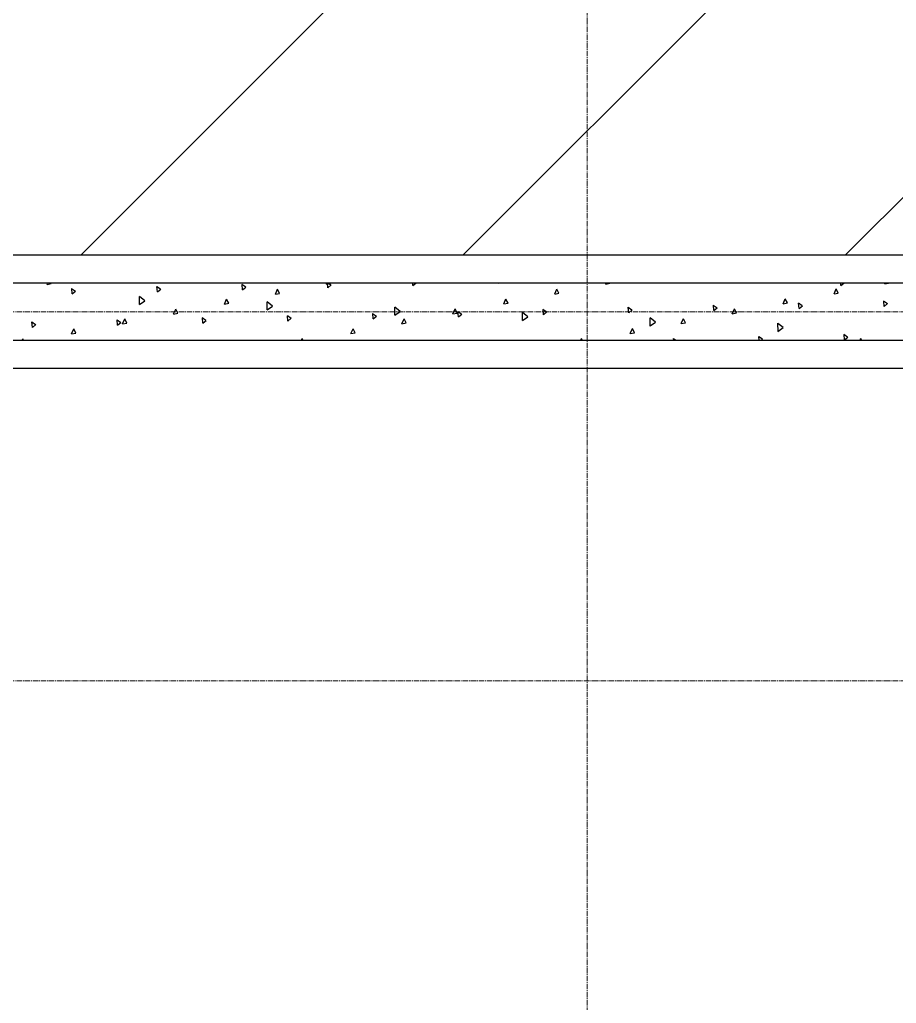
# Model space of a CAD drawing. Header units: millimetres. Extents: x 538266 to 1167394, y 114608 to 637157.
# Drawn here: x 1048634 to 1051723, y 582833 to 586297 of the extents above; entities that cross this region are included whole.
import ezdxf

# ---------------------------------------------------------------- set-up
doc = ezdxf.new("R2010")
doc.units = ezdxf.units.MM
doc.linetypes.add('CENTER2', pattern=[28.575, 19.05, -3.175, 3.175, -3.175])
for name, color, linetype, lineweight in [('0) шт стен 3 эт', 150, 'Continuous', 60), ('АР_Стены ПЕНОблок', 52, 'Continuous', 20), ('АР_Штриховка', 8, 'Continuous', 0)]:
    doc.layers.add(name, color=color, linetype=linetype, lineweight=lineweight)
doc.layers.add('АР_Делит', color=120, linetype='Continuous', lineweight=0, plot=False)
doc.layers.add('КР_Балки-0.5', color=60, linetype='Continuous', lineweight=50, plot=False)
doc.layers.add('РД_Оси_100', color=7, linetype='Continuous', lineweight=0, true_color=0x525252)
doc.layers.add('ФВ-5', color=7, linetype='Continuous')

# ---------------------------------------------------------------- blocks, each defined once
blk = doc.blocks.new('СОШ_2200_АР_ОСИ_М100_28.05.24')
at = {"layer": 'АР_Делит', "color": 251, "linetype": 'CENTER2', "true_color": 0x636466}
blk.add_line((-5954.958, 87200), (47367.08, 87200), dxfattribs=at)
at = {"layer": 'РД_Оси_100', "color": 251, "linetype": 'CENTER2', "true_color": 0x636466}
for p, q in [((4200, -6155), (4200, 139938.679)), ((-5954.958, 88500), (119910, 88500))]:
    blk.add_line(p, q, dxfattribs=at)
blk = doc.blocks.new('3_этаж1')
at = {"layer": 'АР_Стены ПЕНОблок', "color": 18, "linetype": 'Continuous', "lineweight": 25, "true_color": 0x000000}
for p, q in [((690483.6, 585368.7), (684783.6, 585368.7)), ((684783.6, 585168.7), (690483.6, 585168.7))]:
    blk.add_line(p, q, dxfattribs=at)
at = {"layer": 'АР_Штриховка', "color": 18, "linetype": 'Continuous', "lineweight": 25, "true_color": 0x000000}
for p, q in [((686680.2, 585364.8), (686681.9, 585368.7)), ((686680.2, 585364.7), (686695.2, 585367.6)), ((686695.2, 585367.6), (686694.6, 585368.7)), ((687080.2, 585347.5), (687066.9, 585356.7)), ((687069, 585338.4), (687067.4, 585357.4)), ((687380.3, 585354.9), (687367, 585364.1)), ((687369.1, 585345.8), (687367.5, 585364.8)), ((687369.1, 585345.8), (687380.8, 585355.6)), ((687664.3, 585365.3), (687665.8, 585368.7)), ((687664.4, 585365.2), (687679.3, 585368.1)), ((687669.2, 585353.2), (687667.9, 585368.7)), ((687669.2, 585353.2), (687680.9, 585363)), ((687680.4, 585362.3), (687671.1, 585368.7)), ((687679.3, 585368.1), (687679, 585368.7)), ((687969.4, 585360.6), (687968.6, 585368.7)), ((687969.4, 585360.6), (687979.1, 585368.7)), ((688269.5, 585368), (688269.4, 585368.7)), ((688269.5, 585367.9), (688270.4, 585368.7)), ((688648.5, 585365.9), (688649.7, 585368.7)), ((688648.5, 585365.7), (688663.5, 585368.6)), ((688663.5, 585368.6), (688663.4, 585368.7)), ((689476.8, 585361.3), (689487, 585368.7)), ((689477.2, 585361.2), (689477, 585368.7)), ((689632.6, 585366.4), (689633.6, 585368.7)), ((689632.6, 585366.3), (689645.4, 585368.7)), ((686780.1, 585340.2), (686766.8, 585349.3)), ((686768.9, 585331.1), (686767.2, 585350)), ((686768.9, 585331.1), (686780.6, 585340.9)), ((687024.5, 585307.2), (687005.5, 585322.2)), ((687006.2, 585293.8), (687005.6, 585322.4)), ((687069, 585338.4), (687080.7, 585348.2)), ((687484.8, 585330.4), (687492.5, 585347.8)), ((687484.8, 585330.3), (687499.8, 585333.2)), ((687499.8, 585333.2), (687492.6, 585347.7)), ((688468.9, 585331), (688476.7, 585348.4)), ((688469, 585330.8), (688483.9, 585333.7)), ((688483.9, 585333.7), (688476.7, 585348.2)), ((689453.1, 585331.5), (689460.8, 585348.9)), ((689453.1, 585331.4), (689468.1, 585334.3)), ((689468.1, 585334.3), (689460.9, 585348.8)), ((687005.9, 585293.9), (687024.4, 585307.4)), ((687305.3, 585295.5), (687313, 585312.9)), ((687305.3, 585295.4), (687320.3, 585298.3)), ((687320.3, 585298.3), (687313.1, 585312.8)), ((687474.4, 585288.3), (687455.4, 585303.3)), ((687456.1, 585274.9), (687455.5, 585303.5)), ((687455.8, 585275), (687474.3, 585288.5)), ((688289.4, 585296.1), (688297.2, 585313.5)), ((688289.5, 585295.9), (688304.4, 585298.9)), ((688304.4, 585298.8), (688297.2, 585313.3)), ((689040.9, 585281.6), (689027.6, 585290.8)), ((689029.7, 585272.5), (689028, 585291.5)), ((689273.6, 585296.6), (689281.3, 585314)), ((689273.6, 585296.5), (689288.6, 585299.4)), ((689288.6, 585299.4), (689281.3, 585313.9)), ((689341, 585289), (689327.7, 585298.2)), ((689329.8, 585279.9), (689328.2, 585298.9)), ((689329.8, 585279.9), (689341.5, 585289.7)), ((689641.1, 585296.4), (689627.8, 585305.5)), ((689629.9, 585287.3), (689628.3, 585306.3)), ((689629.9, 585287.3), (689641.6, 585297.1)), ((687125.8, 585260.6), (687133.5, 585278.1)), ((687125.8, 585260.5), (687140.8, 585263.4)), ((687140.8, 585263.4), (687133.5, 585277.9)), ((687540.3, 585244.7), (687527, 585253.9)), ((687529.1, 585235.6), (687527.5, 585254.6)), ((687840.5, 585252.1), (687827.1, 585261.3)), ((687829.3, 585243), (687827.6, 585262)), ((687829.3, 585243), (687840.9, 585252.8)), ((687924.4, 585269.3), (687905.3, 585284.4)), ((687906, 585256), (687905.4, 585284.6)), ((687905.7, 585256.1), (687924.2, 585269.6)), ((688109.9, 585261.2), (688117.6, 585278.6)), ((688109.9, 585261), (688124.9, 585264)), ((688124.9, 585264), (688117.7, 585278.4)), ((688140.6, 585259.5), (688127.2, 585268.7)), ((688129.4, 585250.4), (688127.7, 585269.4)), ((688129.4, 585250.4), (688141.1, 585260.2)), ((688374.3, 585250.4), (688355.2, 585265.5)), ((688355.9, 585237.1), (688355.3, 585265.6)), ((688440.7, 585266.9), (688427.3, 585276)), ((688429.5, 585257.8), (688427.8, 585276.8)), ((688429.5, 585257.8), (688441.2, 585267.6)), ((688740.8, 585274.2), (688727.5, 585283.4)), ((688729.6, 585265.2), (688727.9, 585284.1)), ((688729.6, 585265.1), (688741.3, 585274.9)), ((689029.7, 585272.5), (689041.4, 585282.3)), ((689094, 585261.7), (689101.8, 585279.1)), ((689094.1, 585261.6), (689109, 585264.5)), ((689109, 585264.5), (689101.8, 585279)), ((686640, 585222.6), (686626.7, 585231.8)), ((686628.8, 585213.5), (686627.1, 585232.5)), ((686628.8, 585213.5), (686640.5, 585223.3)), ((686940.1, 585230), (686926.8, 585239.2)), ((686928.9, 585220.9), (686927.3, 585239.9)), ((686928.9, 585220.9), (686940.6, 585230.7)), ((686946.2, 585225.8), (686954, 585243.2)), ((686946.3, 585225.6), (686961.2, 585228.5)), ((686961.2, 585228.5), (686954, 585243)), ((687240.2, 585237.4), (687226.9, 585246.5)), ((687229, 585228.3), (687227.4, 585247.2)), ((687229, 585228.3), (687240.7, 585238.1)), ((687529.2, 585235.6), (687540.8, 585245.4)), ((687930.4, 585226.3), (687938.1, 585243.7)), ((687930.4, 585226.2), (687945.4, 585229.1)), ((687945.4, 585229.1), (687938.2, 585243.6)), ((688355.6, 585237.2), (688374.1, 585250.7)), ((688824.2, 585231.5), (688805.1, 585246.6)), ((688805.8, 585218.1), (688805.2, 585246.7)), ((688805.5, 585218.3), (688824, 585231.8)), ((688914.5, 585226.8), (688922.3, 585244.2)), ((688914.6, 585226.7), (688929.5, 585229.6)), ((688929.5, 585229.6), (688922.3, 585244.1)), ((689274.1, 585212.6), (689255, 585227.6)), ((689255.7, 585199.2), (689255.2, 585227.8)), ((686766.7, 585190.9), (686774.5, 585208.3)), ((686766.8, 585190.7), (686781.7, 585193.6)), ((686781.7, 585193.6), (686774.5, 585208.1)), ((687750.9, 585191.4), (687758.6, 585208.8)), ((687750.9, 585191.3), (687765.9, 585194.2)), ((687765.9, 585194.2), (687758.6, 585208.7)), ((688735, 585191.9), (688742.7, 585209.3)), ((688735, 585191.8), (688750, 585194.7)), ((688750, 585194.7), (688742.8, 585209.2)), ((689255.4, 585199.3), (689273.9, 585212.8)), ((689501, 585178.8), (689487.7, 585188)), ((689489.8, 585169.7), (689488.2, 585188.7)), ((686592.9, 585168.7), (686594.9, 585173.4)), ((686597.2, 585168.7), (686595, 585173.2)), ((687576.8, 585168.7), (687579.1, 585173.9)), ((687581.6, 585168.7), (687579.1, 585173.8)), ((688560.7, 585168.7), (688563.2, 585174.4)), ((688566, 585168.7), (688563.3, 585174.3)), ((688894, 585168.7), (688887.5, 585173.2)), ((688888.4, 585168.7), (688888, 585174)), ((689200.9, 585171.4), (689187.6, 585180.6)), ((689189.2, 585168.7), (689188.1, 585181.3)), ((689197.4, 585168.7), (689201.4, 585172.1)), ((689489.8, 585169.7), (689501.5, 585179.5)), ((689544.6, 585168.7), (689547.4, 585175)), ((689550.4, 585168.7), (689547.4, 585174.8))]:
    blk.add_line(p, q, dxfattribs=at)
at = {"layer": 'КР_Балки-0.5', "color": 18, "lineweight": 25, "ltscale": 200, "true_color": 0x000000}
for p, q in [((684783.6, 585468.7), (696783.6, 585468.7)), ((696783.6, 585068.7), (684783.6, 585068.7))]:
    blk.add_line(p, q, dxfattribs=at)

msp = doc.modelspace()

# ---------------------------------------------------------------- hatches: boundary and pattern name
at = {"layer": 'ФВ-5'}
h = msp.add_hatch(dxfattribs=at)
h.set_pattern_fill('ANSI31', color=3, scale=300)
h.paths.add_polyline_path([(1091868.7, 587368.7), (1091833.6, 587368.7), (1091833.6, 587418.7), (1090314.2, 587418.7), (1090314.2, 587418.7), (1090313.6, 587418.7), (1086283.6, 587418.7), (1085783.6, 587418.7), (1085503.6, 587418.7), (1081753.6, 587418.5), (1081750.5, 587418.5), (1080283.6, 587418.7), (1079783.6, 587418.7), (1079783.6, 587568.7), (1075033.6, 587568.7), (1075033.6, 587568.7), (1074833.6, 587568.7), (1070833.6, 587568.7), (1070833.6, 587318.7), (1070333.6, 587318.7), (1070333.6, 587318.7), (1070490.6, 587318.8), (1070833.6, 587661.7), (1070833.6, 587768.7), (1070828.3, 587768.7), (1070833.6, 587774), (1070833.6, 587818.7), (1070766.1, 587818.7), (1070333.6, 587386.2), (1070333.6, 587318.7), (1070378.3, 587318.7), (1070378.3, 587318.8), (1070333.6, 587318.7), (1070333.6, 587768.7), (1064991.2, 587768.7), (1064983.6, 587761.2), (1064983.6, 587536.7), (1064983.6, 587536.7), (1064983.6, 587318.7), (1064483.6, 587318.7), (1064483.6, 587568.7), (1059290.8, 587568.7), (1059283.6, 587561.6), (1059283.6, 587318.7), (1058783.6, 587318.7), (1058783.6, 587568.7), (1052983.6, 587568.7), (1052983.6, 587318.9), (1052983.6, 587318.7), (1052483.6, 587318.7), (1052483.6, 587568.7), (1052283.6, 587568.7), (1052283.6, 587568.7), (1051179.6, 587568.7), (1050733.6, 587568.7), (1048403.6, 587568.7), (1048403.6, 587248.7), (1046833.6, 587248.7), (1046833.6, 585468.7), (1052533.6, 585468.7), (1052533.6, 585468.7), (1052933.6, 585468.7), (1058833.6, 585468.7), (1058833.6, 585468.7), (1059233.6, 585468.7), (1059233.6, 585068.7), (1059133.6, 585068.7), (1059133.6, 583828.7), (1059133.6, 579348.7), (1059133.6, 579168.7), (1059233.6, 579168.7), (1059233.6, 578768.7), (1058933.6, 578768.7), (1058933.6, 573168.7), (1059133.6, 573168.7), (1059233.6, 573168.7), (1059233.6, 572768.7), (1059133.6, 572768.7), (1059133.6, 567513.7), (1060053.6, 567513.7), (1060053.6, 567393.7), (1060053.6, 567048.7), (1060053.6, 565743.7), (1060544.6, 565743.7), (1060544.6, 565760.4), (1060964.2, 565760.4), (1063218.7, 565757.5), (1063218.7, 565785.7), (1063638.4, 565785.7), (1063638.4, 565743.7), (1064533.6, 565743.7), (1064533.6, 565743.7), (1064933.6, 565743.7), (1064933.6, 565743.7), (1070433.6, 565743.7), (1070433.6, 565743.7), (1070833.6, 565743.7), (1073833.6, 565743.7), (1073833.6, 565843.7), (1073933.6, 565843.7), (1073933.6, 568248.7), (1071613.6, 568248.7), (1071613.6, 570168.7), (1071613.6, 573588.7), (1073213.6, 573588.7), (1073213.6, 575468.7), (1073213.6, 577188.7), (1073933.6, 577188.7), (1073933.6, 579718.7), (1073833.6, 579718.7), (1073833.6, 580218.7), (1073933.6, 580218.7), (1073933.6, 581663.5), (1074133.6, 581663.5), (1074133.6, 580218.7), (1074233.6, 580218.7), (1074233.6, 580968.7), (1075893.6, 580968.7), (1075893.6, 580368.7), (1090173.6, 580368.7), (1090173.6, 580968.7), (1091833.6, 580968.7), (1091833.6, 580218.7), (1091923.6, 580218.7), (1091923.6, 583768.7), (1091833.6, 583768.7), (1091833.6, 583968.7), (1088483.6, 583968.7), (1087785.3, 583968.7, -0.384338), (1088054.4, 583670.3, -1), (1087454.4, 583670.3, -0.384338), (1087723.5, 583968.7), (1086883.6, 583968.7), (1086283.6, 583968.7), (1086283.6, 583718.7), (1085953.6, 583718.7), (1085953.6, 581498.7), (1085033.6, 581498.7), (1082159.9, 581484.4, -0.414214), (1082459.9, 581184.4, -1), (1081859.9, 581184.4, -0.414214), (1082159.9, 581484.4), (1081033.6, 581498.7), (1080113.6, 581498.7), (1080113.6, 582418.7), (1080113.6, 583518.7), (1080113.6, 583718.7), (1079783.6, 583718.7), (1079783.6, 583968.7), (1076653.6, 583968.7), (1076653.6, 583248.7), (1074133.6, 583248.7), (1074133.6, 583193.5), (1073933.6, 583193.5), (1073933.6, 583768.7), (1073833.6, 583768.7), (1070833.6, 583768.7), (1070433.6, 583768.7), (1070433.6, 583888.7), (1069153.8, 583888.7), (1066944.5, 583888.7), (1064933.6, 583888.7), (1064933.6, 583768.7), (1064533.6, 583768.7), (1064533.6, 580168.7), (1064933.6, 580168.7), (1064933.6, 579768.7), (1064533.6, 579768.7), (1064533.6, 580168.7), (1064533.6, 583768.7), (1064533.6, 583768.7), (1060605.4, 583768.7), (1060605.4, 583918.7), (1064533.6, 583918.7), (1064533.6, 584168.7), (1064933.6, 584168.7), (1070433.6, 584168.7), (1070433.6, 584168.7), (1070833.6, 584168.7), (1070833.6, 583918.7), (1073705.6, 583918.7), (1073825.8, 583918.7), (1073831.1, 583924.1), (1073833.6, 584168.7), (1074233.6, 584168.7), (1076533.6, 584168.7), (1079783.6, 584168.7), (1079783.6, 584218.7), (1080283.6, 584218.7), (1080283.6, 584168.7), (1085783.6, 584168.7), (1085783.6, 584218.7), (1086283.6, 584218.7), (1086283.6, 584168.7), (1086883.6, 584168.7), (1088483.6, 584168.7), (1091833.6, 584168.7), (1091923.6, 584168.7)])
h.paths.add_polyline_path([(1060053.6, 582648.7), (1059058.6, 582648.7), (1059058.6, 585428.3), (1060053.6, 585428.3)], flags=16)
h.paths.add_polyline_path([(1060053.6, 573908.7), (1059133.6, 573908.7), (1059133.6, 575048.7), (1060053.6, 575048.7)], flags=16)
h.paths.add_polyline_path([(1066053.6, 582748.7), (1070833.6, 582748.7), (1070833.6, 583888.7), (1066053.6, 583888.7)], flags=16)
h.paths.add_polyline_path([(1064533.6, 583768.7), (1066053.6, 583768.7), (1066053.6, 581648.7), (1064533.6, 581648.7)], flags=17)

# ---------------------------------------------------------------- block references
at = {"layer": '0) шт стен 3 эт', "color": 5, "lineweight": 25}
msp.add_blockref('3_этаж1', (362050, 0), dxfattribs=at)
at = {"layer": 'РД_Оси_100', "lineweight": 25}
msp.add_blockref('СОШ_2200_АР_ОСИ_М100_28.05.24', (1046433.6, 496768.7), dxfattribs=at)

doc.saveas('drawing.dxf')
